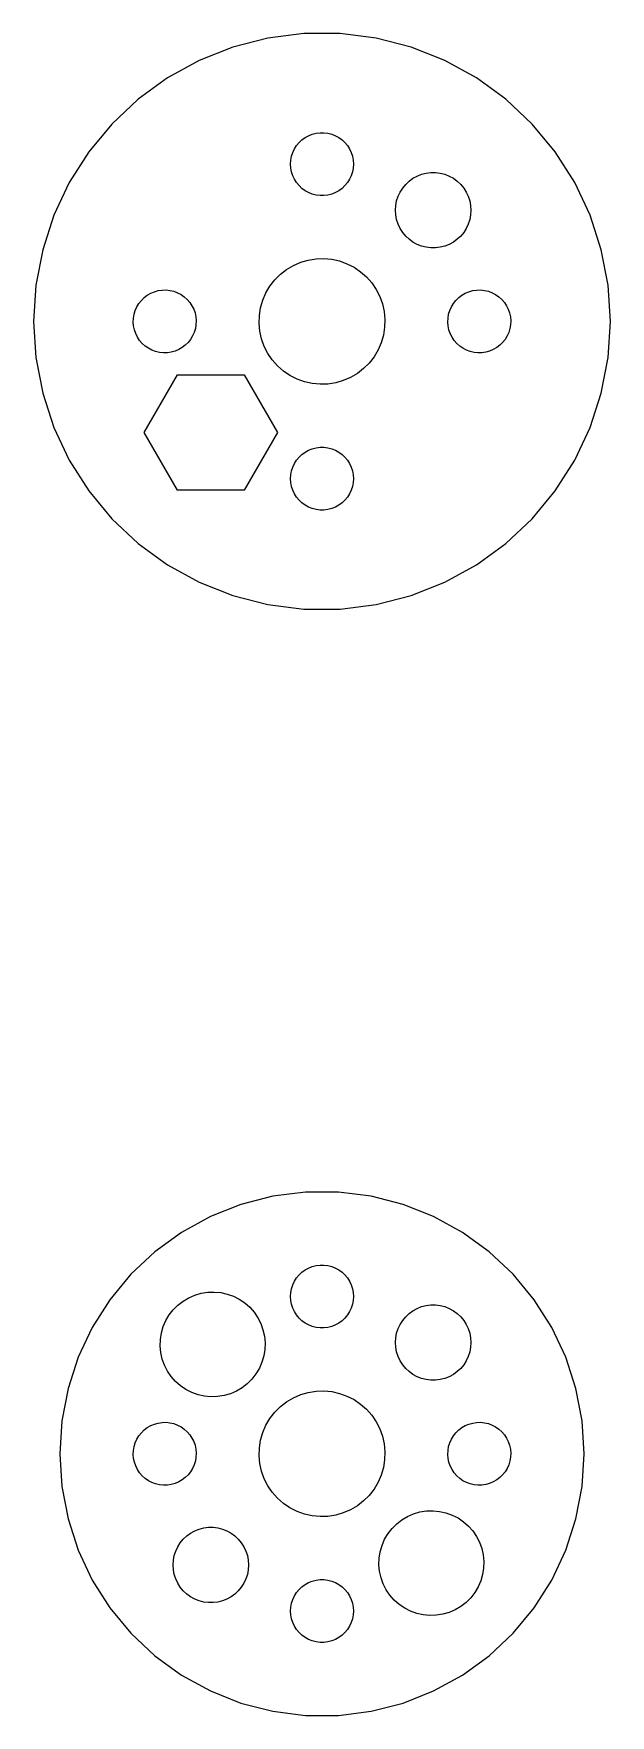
# Model space of a CAD drawing. Header units: metres. Extents: x -14 to 14, y -12 to 176.
# Drawn here: x -13.8 to 13.8, y 95.5 to 175.7 of the extents above; entities that cross this region are included whole.
import ezdxf

# ---------------------------------------------------------------- set-up
doc = ezdxf.new("R2010")
doc.units = ezdxf.units.M

msp = doc.modelspace()

# ---------------------------------------------------------------- linework, layer by layer
for p, q in [((-0.863358, 175.723), (-2.57649, 175.506)), ((0.863358, 175.723), (-0.863358, 175.723)), ((2.57649, 175.506), (0.863358, 175.723)), ((-4.24898, 175.077), (-5.85446, 174.441)), ((-2.57649, 175.506), (-4.24898, 175.077)), ((4.24898, 175.077), (2.57649, 175.506)), ((5.85446, 174.441), (4.24898, 175.077)), ((-5.85446, 174.441), (-7.36761, 173.609)), ((7.36761, 173.609), (5.85446, 174.441)), ((-7.36761, 173.609), (-8.76457, 172.595)), ((8.76457, 172.595), (7.36761, 173.609)), ((-8.76457, 172.595), (-10.0233, 171.413)), ((10.0233, 171.413), (8.76457, 172.595)), ((-10.0233, 171.413), (-11.124, 170.082)), ((-0.803726, 170.766), (-0.638657, 170.857)), ((-0.638657, 170.857), (-0.463516, 170.927)), ((-0.463516, 170.927), (-0.281067, 170.973)), ((-0.281067, 170.973), (-0.094177, 170.997)), ((-0.094177, 170.997), (0.094177, 170.997)), ((0.094177, 170.997), (0.281067, 170.973)), ((0.281067, 170.973), (0.463516, 170.927)), ((0.463516, 170.927), (0.638657, 170.857)), ((0.638657, 170.857), (0.803726, 170.766)), ((11.124, 170.082), (10.0233, 171.413)), ((-11.124, 170.082), (-12.0492, 168.624)), ((-1.45287, 169.873), (-1.39465, 170.052)), ((-1.39465, 170.052), (-1.31445, 170.223)), ((-1.31445, 170.223), (-1.21352, 170.382)), ((-1.21352, 170.382), (-1.09344, 170.527)), ((-1.09344, 170.527), (-0.956131, 170.656)), ((-0.956131, 170.656), (-0.803726, 170.766)), ((0.803726, 170.766), (0.956131, 170.656)), ((0.956131, 170.656), (1.09344, 170.527)), ((1.09344, 170.527), (1.21352, 170.382)), ((1.21352, 170.382), (1.31445, 170.223)), ((1.31445, 170.223), (1.39465, 170.052)), ((1.39465, 170.052), (1.45287, 169.873)), ((12.0492, 168.624), (11.124, 170.082)), ((-1.5, 169.5), (-1.48816, 169.688)), ((-1.48816, 169.312), (-1.5, 169.5)), ((-1.48816, 169.688), (-1.45287, 169.873)), ((-1.45287, 169.127), (-1.48816, 169.312)), ((1.45287, 169.873), (1.48816, 169.688)), ((1.48816, 169.312), (1.45287, 169.127)), ((1.48816, 169.688), (1.5, 169.5)), ((1.5, 169.5), (1.48816, 169.312)), ((-12.0492, 168.624), (-12.7844, 167.062)), ((-1.39465, 168.948), (-1.45287, 169.127)), ((-1.31445, 168.777), (-1.39465, 168.948)), ((-1.21352, 168.618), (-1.31445, 168.777)), ((-1.09344, 168.473), (-1.21352, 168.618)), ((-0.956131, 168.344), (-1.09344, 168.473)), ((1.09344, 168.473), (0.956131, 168.344)), ((1.21352, 168.618), (1.09344, 168.473)), ((1.31445, 168.777), (1.21352, 168.618)), ((1.39465, 168.948), (1.31445, 168.777)), ((1.45287, 169.127), (1.39465, 168.948)), ((3.84676, 168.361), (3.99084, 168.535)), ((3.99084, 168.535), (4.15562, 168.69)), ((4.15562, 168.69), (4.3385, 168.823)), ((4.3385, 168.823), (4.53659, 168.932)), ((4.53659, 168.932), (4.74677, 169.015)), ((4.74677, 169.015), (4.96571, 169.071)), ((4.96571, 169.071), (5.18997, 169.099)), ((5.18997, 169.099), (5.41602, 169.099)), ((5.41602, 169.099), (5.64027, 169.071)), ((5.64027, 169.071), (5.85922, 169.015)), ((5.85922, 169.015), (6.0694, 168.932)), ((6.0694, 168.932), (6.26749, 168.823)), ((6.26749, 168.823), (6.45035, 168.69)), ((6.45035, 168.69), (6.61514, 168.535)), ((6.61514, 168.535), (6.75922, 168.361)), ((12.7844, 167.062), (12.0492, 168.624)), ((-0.803726, 168.234), (-0.956131, 168.344)), ((-0.638657, 168.143), (-0.803726, 168.234)), ((-0.463516, 168.073), (-0.638657, 168.143)), ((-0.281067, 168.027), (-0.463516, 168.073)), ((-0.094177, 168.003), (-0.281067, 168.027)), ((0.094177, 168.003), (-0.094177, 168.003)), ((0.281067, 168.027), (0.094177, 168.003)), ((0.463516, 168.073), (0.281067, 168.027)), ((0.638657, 168.143), (0.463516, 168.073)), ((0.803726, 168.234), (0.638657, 168.143)), ((0.956131, 168.344), (0.803726, 168.234)), ((3.51718, 167.529), (3.55954, 167.751)), ((3.55954, 167.751), (3.62939, 167.966)), ((3.62939, 167.966), (3.72565, 168.17)), ((3.72565, 168.17), (3.84676, 168.361)), ((6.75922, 168.361), (6.88034, 168.17)), ((6.88034, 168.17), (6.97659, 167.966)), ((6.97659, 167.966), (7.04645, 167.751)), ((7.04645, 167.751), (7.08879, 167.529)), ((-12.7844, 167.062), (-13.318, 165.419)), ((3.50299, 167.303), (3.51718, 167.529)), ((3.51718, 167.077), (3.50299, 167.303)), ((3.55954, 166.855), (3.51718, 167.077)), ((3.62939, 166.64), (3.55954, 166.855)), ((7.04645, 166.855), (6.97659, 166.64)), ((7.08879, 167.077), (7.04645, 166.855)), ((7.08879, 167.529), (7.103, 167.303)), ((7.103, 167.303), (7.08879, 167.077)), ((13.318, 165.419), (12.7844, 167.062)), ((3.72565, 166.436), (3.62939, 166.64)), ((3.84676, 166.245), (3.72565, 166.436)), ((3.99084, 166.071), (3.84676, 166.245)), ((4.15562, 165.916), (3.99084, 166.071)), ((6.61514, 166.071), (6.45035, 165.916)), ((6.75922, 166.245), (6.61514, 166.071)), ((6.88034, 166.436), (6.75922, 166.245)), ((6.97659, 166.64), (6.88034, 166.436)), ((-13.318, 165.419), (-13.6416, 163.723)), ((4.3385, 165.783), (4.15562, 165.916)), ((4.53659, 165.674), (4.3385, 165.783)), ((4.74677, 165.591), (4.53659, 165.674)), ((4.96571, 165.535), (4.74677, 165.591)), ((5.18997, 165.507), (4.96571, 165.535)), ((5.41602, 165.507), (5.18997, 165.507)), ((5.64027, 165.535), (5.41602, 165.507)), ((5.85922, 165.591), (5.64027, 165.535)), ((6.0694, 165.674), (5.85922, 165.591)), ((6.26749, 165.783), (6.0694, 165.674)), ((6.45035, 165.916), (6.26749, 165.783)), ((13.6416, 163.723), (13.318, 165.419)), ((-1.98393, 164.25), (-1.68625, 164.481)), ((-1.68625, 164.481), (-1.36197, 164.673)), ((-1.36197, 164.673), (-1.0162, 164.823)), ((-1.0162, 164.823), (-0.654419, 164.928)), ((-0.654419, 164.928), (-0.282318, 164.987)), ((-0.282318, 164.987), (0.094223, 164.999)), ((0.094223, 164.999), (0.469299, 164.963)), ((0.469299, 164.963), (0.83696, 164.881)), ((0.83696, 164.881), (1.19144, 164.753)), ((1.19144, 164.753), (1.52711, 164.582)), ((1.52711, 164.582), (1.83871, 164.37)), ((-13.6416, 163.723), (-13.75, 162)), ((-2.673, 163.362), (-2.48123, 163.686)), ((-2.48123, 163.686), (-2.25032, 163.984)), ((-2.25032, 163.984), (-1.98393, 164.25)), ((1.83871, 164.37), (2.12131, 164.121)), ((2.12131, 164.121), (2.37045, 163.839)), ((2.37045, 163.839), (2.58221, 163.527)), ((13.75, 162), (13.6416, 163.723)), ((-8.8293, 162.695), (-8.73172, 162.856)), ((-8.73172, 162.856), (-8.61472, 163.004)), ((-8.61472, 163.004), (-8.48012, 163.135)), ((-8.48012, 163.135), (-8.33008, 163.249)), ((-8.33008, 163.249), (-8.16695, 163.344)), ((-8.16695, 163.344), (-7.99329, 163.417)), ((-7.99329, 163.417), (-7.81186, 163.467)), ((-7.81186, 163.467), (-7.6255, 163.495)), ((-7.6255, 163.495), (-7.43718, 163.499)), ((-7.43718, 163.499), (-7.24983, 163.479)), ((-7.24983, 163.479), (-7.06645, 163.436)), ((-7.06645, 163.436), (-6.88989, 163.37)), ((-6.88989, 163.37), (-6.72295, 163.283)), ((-6.72295, 163.283), (-6.56827, 163.176)), ((-6.56827, 163.176), (-6.42828, 163.049)), ((-6.42828, 163.049), (-6.30519, 162.907)), ((-6.30519, 162.907), (-6.20096, 162.75)), ((-2.92773, 162.654), (-2.82263, 163.016)), ((-2.82263, 163.016), (-2.673, 163.362)), ((2.58221, 163.527), (2.75325, 163.191)), ((2.75325, 163.191), (2.88087, 162.837)), ((2.88087, 162.837), (2.96306, 162.469)), ((6.17068, 162.695), (6.26826, 162.856)), ((6.26826, 162.856), (6.38527, 163.004)), ((6.38527, 163.004), (6.51987, 163.135)), ((6.51987, 163.135), (6.66991, 163.249)), ((6.66991, 163.249), (6.83304, 163.344)), ((6.83304, 163.344), (7.0067, 163.417)), ((7.0067, 163.417), (7.18813, 163.467)), ((7.18813, 163.467), (7.37448, 163.495)), ((7.37448, 163.495), (7.56281, 163.499)), ((7.56281, 163.499), (7.75015, 163.479)), ((7.75015, 163.479), (7.93353, 163.436)), ((7.93353, 163.436), (8.11009, 163.37)), ((8.11009, 163.37), (8.27704, 163.283)), ((8.27704, 163.283), (8.43172, 163.176)), ((8.43172, 163.176), (8.5717, 163.049)), ((8.5717, 163.049), (8.69479, 162.907)), ((8.69479, 162.907), (8.79903, 162.75)), ((-8.99966, 161.969), (-8.99178, 162.157)), ((-8.99178, 162.157), (-8.96036, 162.343)), ((-8.96036, 162.343), (-8.90591, 162.523)), ((-8.90591, 162.523), (-8.8293, 162.695)), ((-6.20096, 162.75), (-6.1172, 162.581)), ((-6.1172, 162.581), (-6.05525, 162.403)), ((-6.05525, 162.403), (-6.01608, 162.219)), ((-6.01608, 162.219), (-6.00032, 162.031)), ((-6.00032, 162.031), (-6.00821, 161.843)), ((-2.9985, 161.906), (-2.98668, 162.282)), ((-2.98668, 162.282), (-2.92773, 162.654)), ((2.96306, 162.469), (2.9985, 162.094)), ((2.9985, 162.094), (2.98668, 161.718)), ((6.00032, 161.969), (6.00821, 162.157)), ((6.00821, 162.157), (6.03963, 162.343)), ((6.03963, 162.343), (6.09407, 162.523)), ((6.09407, 162.523), (6.17068, 162.695)), ((8.79903, 162.75), (8.88278, 162.581)), ((8.88278, 162.581), (8.94473, 162.403)), ((8.94473, 162.403), (8.9839, 162.219)), ((8.9839, 162.219), (8.99966, 162.031)), ((8.99966, 162.031), (8.99178, 161.843)), ((-13.75, 162), (-13.6416, 160.277)), ((-8.9839, 161.781), (-8.99966, 161.969)), ((-8.94473, 161.597), (-8.9839, 161.781)), ((-8.88278, 161.419), (-8.94473, 161.597)), ((-8.79903, 161.25), (-8.88278, 161.419)), ((-8.69479, 161.093), (-8.79903, 161.25)), ((-6.17068, 161.305), (-6.26826, 161.144)), ((-6.09407, 161.477), (-6.17068, 161.305)), ((-6.03963, 161.657), (-6.09407, 161.477)), ((-6.00821, 161.843), (-6.03963, 161.657)), ((-2.96306, 161.531), (-2.9985, 161.906)), ((-2.88087, 161.163), (-2.96306, 161.531)), ((2.92773, 161.346), (2.82263, 160.984)), ((2.98668, 161.718), (2.92773, 161.346)), ((6.01608, 161.781), (6.00032, 161.969)), ((6.05525, 161.597), (6.01608, 161.781)), ((6.1172, 161.419), (6.05525, 161.597)), ((6.20096, 161.25), (6.1172, 161.419)), ((6.30519, 161.093), (6.20096, 161.25)), ((8.8293, 161.305), (8.73172, 161.144)), ((8.90591, 161.477), (8.8293, 161.305)), ((8.96036, 161.657), (8.90591, 161.477)), ((8.99178, 161.843), (8.96036, 161.657)), ((13.6416, 160.277), (13.75, 162)), ((-8.5717, 160.951), (-8.69479, 161.093)), ((-8.43172, 160.824), (-8.5717, 160.951)), ((-8.27704, 160.717), (-8.43172, 160.824)), ((-8.11009, 160.63), (-8.27704, 160.717)), ((-7.93353, 160.564), (-8.11009, 160.63)), ((-7.75015, 160.521), (-7.93353, 160.564)), ((-7.56281, 160.501), (-7.75015, 160.521)), ((-7.37448, 160.505), (-7.56281, 160.501)), ((-7.18813, 160.533), (-7.37448, 160.505)), ((-7.0067, 160.583), (-7.18813, 160.533)), ((-6.83304, 160.656), (-7.0067, 160.583)), ((-6.66991, 160.751), (-6.83304, 160.656)), ((-6.51987, 160.865), (-6.66991, 160.751)), ((-6.38527, 160.996), (-6.51987, 160.865)), ((-6.26826, 161.144), (-6.38527, 160.996)), ((-2.75325, 160.809), (-2.88087, 161.163)), ((-2.58221, 160.473), (-2.75325, 160.809)), ((-2.37045, 160.161), (-2.58221, 160.473)), ((2.673, 160.638), (2.48123, 160.314)), ((2.82263, 160.984), (2.673, 160.638)), ((6.42828, 160.951), (6.30519, 161.093)), ((6.56827, 160.824), (6.42828, 160.951)), ((6.72295, 160.717), (6.56827, 160.824)), ((6.88989, 160.63), (6.72295, 160.717)), ((7.06645, 160.564), (6.88989, 160.63)), ((7.24983, 160.521), (7.06645, 160.564)), ((7.43718, 160.501), (7.24983, 160.521)), ((7.6255, 160.505), (7.43718, 160.501)), ((7.81186, 160.533), (7.6255, 160.505)), ((7.99329, 160.583), (7.81186, 160.533)), ((8.16695, 160.656), (7.99329, 160.583)), ((8.33008, 160.751), (8.16695, 160.656)), ((8.48012, 160.865), (8.33008, 160.751)), ((8.61472, 160.996), (8.48012, 160.865)), ((8.73172, 161.144), (8.61472, 160.996)), ((-13.6416, 160.277), (-13.318, 158.581)), ((-2.12131, 159.879), (-2.37045, 160.161)), ((-1.83871, 159.63), (-2.12131, 159.879)), ((-1.52711, 159.418), (-1.83871, 159.63)), ((1.98393, 159.75), (1.68625, 159.519)), ((2.25032, 160.016), (1.98393, 159.75)), ((2.48123, 160.314), (2.25032, 160.016)), ((13.318, 158.581), (13.6416, 160.277)), ((-8.47649, 156.697), (-6.88974, 159.445)), ((-6.88974, 159.445), (-3.71625, 159.445)), ((-3.71625, 159.445), (-2.1295, 156.697)), ((-1.19144, 159.247), (-1.52711, 159.418)), ((-0.83696, 159.119), (-1.19144, 159.247)), ((-0.469299, 159.037), (-0.83696, 159.119)), ((-0.094223, 159.001), (-0.469299, 159.037)), ((0.282318, 159.013), (-0.094223, 159.001)), ((0.654419, 159.072), (0.282318, 159.013)), ((1.0162, 159.177), (0.654419, 159.072)), ((1.36197, 159.327), (1.0162, 159.177)), ((1.68625, 159.519), (1.36197, 159.327)), ((-13.318, 158.581), (-12.7844, 156.938)), ((12.7844, 156.938), (13.318, 158.581)), ((-12.7844, 156.938), (-12.0492, 155.376)), ((-6.88974, 153.949), (-8.47649, 156.697)), ((-2.1295, 156.697), (-3.71625, 153.949)), ((12.0492, 155.376), (12.7844, 156.938)), ((-1.09344, 155.527), (-0.956131, 155.656)), ((-0.956131, 155.656), (-0.803726, 155.766)), ((-0.803726, 155.766), (-0.638657, 155.857)), ((-0.638657, 155.857), (-0.463516, 155.927)), ((-0.463516, 155.927), (-0.281067, 155.973)), ((-0.281067, 155.973), (-0.094177, 155.997)), ((-0.094177, 155.997), (0.094177, 155.997)), ((0.094177, 155.997), (0.281067, 155.973)), ((0.281067, 155.973), (0.463516, 155.927)), ((0.463516, 155.927), (0.638657, 155.857)), ((0.638657, 155.857), (0.803726, 155.766)), ((0.803726, 155.766), (0.956131, 155.656)), ((0.956131, 155.656), (1.09344, 155.527)), ((-12.0492, 155.376), (-11.124, 153.918)), ((-1.48816, 154.688), (-1.45287, 154.873)), ((-1.45287, 154.873), (-1.39465, 155.052)), ((-1.39465, 155.052), (-1.31445, 155.223)), ((-1.31445, 155.223), (-1.21352, 155.382)), ((-1.21352, 155.382), (-1.09344, 155.527)), ((1.09344, 155.527), (1.21352, 155.382)), ((1.21352, 155.382), (1.31445, 155.223)), ((1.31445, 155.223), (1.39465, 155.052)), ((1.39465, 155.052), (1.45287, 154.873)), ((1.45287, 154.873), (1.48816, 154.688)), ((11.124, 153.918), (12.0492, 155.376)), ((-1.5, 154.5), (-1.48816, 154.688)), ((-1.48816, 154.312), (-1.5, 154.5)), ((-1.45287, 154.127), (-1.48816, 154.312)), ((-1.39465, 153.948), (-1.45287, 154.127)), ((1.45287, 154.127), (1.39465, 153.948)), ((1.48816, 154.312), (1.45287, 154.127)), ((1.48816, 154.688), (1.5, 154.5)), ((1.5, 154.5), (1.48816, 154.312)), ((-11.124, 153.918), (-10.0233, 152.587)), ((-3.71625, 153.949), (-6.88974, 153.949)), ((-1.31445, 153.777), (-1.39465, 153.948)), ((-1.21352, 153.618), (-1.31445, 153.777)), ((-1.09344, 153.473), (-1.21352, 153.618)), ((-0.956131, 153.344), (-1.09344, 153.473)), ((-0.803726, 153.234), (-0.956131, 153.344)), ((-0.638657, 153.143), (-0.803726, 153.234)), ((0.803726, 153.234), (0.638657, 153.143)), ((0.956131, 153.344), (0.803726, 153.234)), ((1.09344, 153.473), (0.956131, 153.344)), ((1.21352, 153.618), (1.09344, 153.473)), ((1.31445, 153.777), (1.21352, 153.618)), ((1.39465, 153.948), (1.31445, 153.777)), ((10.0233, 152.587), (11.124, 153.918)), ((-10.0233, 152.587), (-8.76457, 151.405)), ((-0.463516, 153.073), (-0.638657, 153.143)), ((-0.281067, 153.027), (-0.463516, 153.073)), ((-0.094177, 153.003), (-0.281067, 153.027)), ((0.094177, 153.003), (-0.094177, 153.003)), ((0.281067, 153.027), (0.094177, 153.003)), ((0.463516, 153.073), (0.281067, 153.027)), ((0.638657, 153.143), (0.463516, 153.073)), ((8.76457, 151.405), (10.0233, 152.587)), ((-8.76457, 151.405), (-7.36761, 150.391)), ((7.36761, 150.391), (8.76457, 151.405)), ((-7.36761, 150.391), (-5.85446, 149.559)), ((5.85446, 149.559), (7.36761, 150.391)), ((-5.85446, 149.559), (-4.24898, 148.923)), ((4.24898, 148.923), (5.85446, 149.559)), ((-4.24898, 148.923), (-2.57649, 148.494)), ((-2.57649, 148.494), (-0.863358, 148.277)), ((0.863358, 148.277), (2.57649, 148.494)), ((2.57649, 148.494), (4.24898, 148.923)), ((-0.863358, 148.277), (0.863358, 148.277)), ((-0.784866, 120.475), (-2.34225, 120.279)), ((0.784866, 120.475), (-0.784866, 120.475)), ((2.34225, 120.279), (0.784866, 120.475)), ((-3.8627, 119.888), (-5.32224, 119.31)), ((-2.34225, 120.279), (-3.8627, 119.888)), ((3.8627, 119.888), (2.34225, 120.279)), ((5.32224, 119.31), (3.8627, 119.888)), ((-5.32224, 119.31), (-6.69783, 118.554)), ((6.69783, 118.554), (5.32224, 119.31)), ((-6.69783, 118.554), (-7.96779, 117.631)), ((7.96779, 117.631), (6.69783, 118.554)), ((-7.96779, 117.631), (-9.11211, 116.557)), ((9.11211, 116.557), (7.96779, 117.631)), ((-9.11211, 116.557), (-10.1127, 115.347)), ((-1.31445, 116.223), (-1.21352, 116.382)), ((-1.21352, 116.382), (-1.09344, 116.527)), ((-1.09344, 116.527), (-0.956131, 116.656)), ((-0.956131, 116.656), (-0.803726, 116.766)), ((-0.803726, 116.766), (-0.638657, 116.857)), ((-0.638657, 116.857), (-0.463516, 116.927)), ((-0.463516, 116.927), (-0.281067, 116.973)), ((-0.281067, 116.973), (-0.094177, 116.997)), ((-0.094177, 116.997), (0.094177, 116.997)), ((0.094177, 116.997), (0.281067, 116.973)), ((0.281067, 116.973), (0.463516, 116.927)), ((0.463516, 116.927), (0.638657, 116.857)), ((0.638657, 116.857), (0.803726, 116.766)), ((0.803726, 116.766), (0.956131, 116.656)), ((0.956131, 116.656), (1.09344, 116.527)), ((1.09344, 116.527), (1.21352, 116.382)), ((1.21352, 116.382), (1.31445, 116.223)), ((10.1127, 115.347), (9.11211, 116.557)), ((-6.34988, 115.442), (-6.06175, 115.567)), ((-6.06175, 115.567), (-5.76027, 115.655)), ((-5.76027, 115.655), (-5.45018, 115.704)), ((-5.45018, 115.704), (-5.13638, 115.714)), ((-5.13638, 115.714), (-4.82382, 115.684)), ((-4.82382, 115.684), (-4.51743, 115.616)), ((-4.51743, 115.616), (-4.22203, 115.509)), ((-4.22203, 115.509), (-3.94231, 115.367)), ((-1.5, 115.5), (-1.48816, 115.688)), ((-1.48816, 115.312), (-1.5, 115.5)), ((-1.48816, 115.688), (-1.45287, 115.873)), ((-1.45287, 115.873), (-1.39465, 116.052)), ((-1.39465, 116.052), (-1.31445, 116.223)), ((1.31445, 116.223), (1.39465, 116.052)), ((1.39465, 116.052), (1.45287, 115.873)), ((1.45287, 115.873), (1.48816, 115.688)), ((1.48816, 115.688), (1.5, 115.5)), ((1.5, 115.5), (1.48816, 115.312)), ((-10.1127, 115.347), (-10.9538, 114.022)), ((-7.28261, 114.62), (-7.09018, 114.868)), ((-7.09018, 114.868), (-6.86818, 115.09)), ((-6.86818, 115.09), (-6.62012, 115.283)), ((-6.62012, 115.283), (-6.34988, 115.442)), ((-3.94231, 115.367), (-3.68263, 115.19)), ((-3.68263, 115.19), (-3.44714, 114.983)), ((-3.44714, 114.983), (-3.23952, 114.747)), ((-3.23952, 114.747), (-3.06305, 114.488)), ((-1.45287, 115.127), (-1.48816, 115.312)), ((-1.39465, 114.948), (-1.45287, 115.127)), ((-1.31445, 114.777), (-1.39465, 114.948)), ((-1.21352, 114.618), (-1.31445, 114.777)), ((1.31445, 114.777), (1.21352, 114.618)), ((1.39465, 114.948), (1.31445, 114.777)), ((1.45287, 115.127), (1.39465, 114.948)), ((1.48816, 115.312), (1.45287, 115.127)), ((3.99084, 114.535), (4.15562, 114.69)), ((4.15562, 114.69), (4.3385, 114.823)), ((4.3385, 114.823), (4.53659, 114.932)), ((4.53659, 114.932), (4.74677, 115.015)), ((4.74677, 115.015), (4.96571, 115.071)), ((4.96571, 115.071), (5.18997, 115.099)), ((5.18997, 115.099), (5.41602, 115.099)), ((5.41602, 115.099), (5.64027, 115.071)), ((5.64027, 115.071), (5.85922, 115.015)), ((5.85922, 115.015), (6.0694, 114.932)), ((6.0694, 114.932), (6.26749, 114.823)), ((6.26749, 114.823), (6.45035, 114.69)), ((6.45035, 114.69), (6.61514, 114.535)), ((10.9538, 114.022), (10.1127, 115.347)), ((-10.9538, 114.022), (-11.6222, 112.602)), ((-7.65469, 113.76), (-7.56711, 114.062)), ((-7.56711, 114.062), (-7.44241, 114.35)), ((-7.44241, 114.35), (-7.28261, 114.62)), ((-3.06305, 114.488), (-2.92052, 114.208)), ((-2.92052, 114.208), (-2.81418, 113.912)), ((-2.81418, 113.912), (-2.74568, 113.606)), ((-1.09344, 114.473), (-1.21352, 114.618)), ((-0.956131, 114.344), (-1.09344, 114.473)), ((-0.803726, 114.234), (-0.956131, 114.344)), ((-0.638657, 114.143), (-0.803726, 114.234)), ((-0.463516, 114.073), (-0.638657, 114.143)), ((-0.281067, 114.027), (-0.463516, 114.073)), ((-0.094177, 114.003), (-0.281067, 114.027)), ((0.094177, 114.003), (-0.094177, 114.003)), ((0.281067, 114.027), (0.094177, 114.003)), ((0.463516, 114.073), (0.281067, 114.027)), ((0.638657, 114.143), (0.463516, 114.073)), ((0.803726, 114.234), (0.638657, 114.143)), ((0.956131, 114.344), (0.803726, 114.234)), ((1.09344, 114.473), (0.956131, 114.344)), ((1.21352, 114.618), (1.09344, 114.473)), ((3.55954, 113.751), (3.62939, 113.966)), ((3.62939, 113.966), (3.72565, 114.17)), ((3.72565, 114.17), (3.84676, 114.361)), ((3.84676, 114.361), (3.99084, 114.535)), ((6.61514, 114.535), (6.75922, 114.361)), ((6.75922, 114.361), (6.88034, 114.17)), ((6.88034, 114.17), (6.97659, 113.966)), ((6.97659, 113.966), (7.04645, 113.751)), ((11.6222, 112.602), (10.9538, 114.022)), ((-7.71367, 113.136), (-7.70381, 113.45)), ((-7.68413, 112.824), (-7.71367, 113.136)), ((-7.70381, 113.45), (-7.65469, 113.76)), ((-2.74568, 113.606), (-2.71614, 113.293)), ((-2.71614, 113.293), (-2.726, 112.98)), ((3.50299, 113.303), (3.51718, 113.529)), ((3.51718, 113.077), (3.50299, 113.303)), ((3.51718, 113.529), (3.55954, 113.751)), ((7.04645, 113.751), (7.08879, 113.529)), ((7.08879, 113.529), (7.103, 113.303)), ((7.103, 113.303), (7.08879, 113.077)), ((-11.6222, 112.602), (-12.1073, 111.109)), ((-7.61565, 112.517), (-7.68413, 112.824)), ((-7.50929, 112.222), (-7.61565, 112.517)), ((-2.8627, 112.368), (-2.9874, 112.08)), ((-2.77512, 112.67), (-2.8627, 112.368)), ((-2.726, 112.98), (-2.77512, 112.67)), ((3.55954, 112.855), (3.51718, 113.077)), ((3.62939, 112.64), (3.55954, 112.855)), ((3.72565, 112.436), (3.62939, 112.64)), ((3.84676, 112.245), (3.72565, 112.436)), ((6.88034, 112.436), (6.75922, 112.245)), ((6.97659, 112.64), (6.88034, 112.436)), ((7.04645, 112.855), (6.97659, 112.64)), ((7.08879, 113.077), (7.04645, 112.855)), ((12.1073, 111.109), (11.6222, 112.602)), ((-7.36676, 111.942), (-7.50929, 112.222)), ((-7.19029, 111.683), (-7.36676, 111.942)), ((-6.98267, 111.447), (-7.19029, 111.683)), ((-3.33963, 111.562), (-3.56163, 111.34)), ((-3.1472, 111.81), (-3.33963, 111.562)), ((-2.9874, 112.08), (-3.1472, 111.81)), ((3.99084, 112.071), (3.84676, 112.245)), ((4.15562, 111.916), (3.99084, 112.071)), ((4.3385, 111.783), (4.15562, 111.916)), ((4.53659, 111.674), (4.3385, 111.783)), ((4.74677, 111.591), (4.53659, 111.674)), ((4.96571, 111.535), (4.74677, 111.591)), ((5.18997, 111.507), (4.96571, 111.535)), ((5.41602, 111.507), (5.18997, 111.507)), ((5.64027, 111.535), (5.41602, 111.507)), ((5.85922, 111.591), (5.64027, 111.535)), ((6.0694, 111.674), (5.85922, 111.591)), ((6.26749, 111.783), (6.0694, 111.674)), ((6.45035, 111.916), (6.26749, 111.783)), ((6.61514, 112.071), (6.45035, 111.916)), ((6.75922, 112.245), (6.61514, 112.071)), ((-12.1073, 111.109), (-12.4014, 109.567)), ((-6.74718, 111.24), (-6.98267, 111.447)), ((-6.4875, 111.063), (-6.74718, 111.24)), ((-6.20778, 110.921), (-6.4875, 111.063)), ((-5.91238, 110.814), (-6.20778, 110.921)), ((-5.60599, 110.746), (-5.91238, 110.814)), ((-5.29343, 110.716), (-5.60599, 110.746)), ((-4.97963, 110.726), (-5.29343, 110.716)), ((-4.66954, 110.775), (-4.97963, 110.726)), ((-4.36806, 110.863), (-4.66954, 110.775)), ((-4.07993, 110.987), (-4.36806, 110.863)), ((-3.80969, 111.147), (-4.07993, 110.987)), ((-3.56163, 111.34), (-3.80969, 111.147)), ((-1.36197, 110.673), (-1.0162, 110.823)), ((-1.0162, 110.823), (-0.654419, 110.928)), ((-0.654419, 110.928), (-0.282318, 110.987)), ((-0.282318, 110.987), (0.094223, 110.999)), ((0.094223, 110.999), (0.469299, 110.963)), ((0.469299, 110.963), (0.83696, 110.881)), ((0.83696, 110.881), (1.19144, 110.753)), ((1.19144, 110.753), (1.52711, 110.582)), ((12.4014, 109.567), (12.1073, 111.109)), ((-2.48123, 109.686), (-2.25032, 109.984)), ((-2.25032, 109.984), (-1.98393, 110.25)), ((-1.98393, 110.25), (-1.68625, 110.481)), ((-1.68625, 110.481), (-1.36197, 110.673)), ((1.52711, 110.582), (1.83871, 110.37)), ((1.83871, 110.37), (2.12131, 110.121)), ((2.12131, 110.121), (2.37045, 109.839)), ((-12.4014, 109.567), (-12.5, 108)), ((-8.61472, 109.004), (-8.48012, 109.135)), ((-8.48012, 109.135), (-8.33008, 109.249)), ((-8.33008, 109.249), (-8.16695, 109.344)), ((-8.16695, 109.344), (-7.99329, 109.417)), ((-7.99329, 109.417), (-7.81186, 109.467)), ((-7.81186, 109.467), (-7.6255, 109.495)), ((-7.6255, 109.495), (-7.43718, 109.499)), ((-7.43718, 109.499), (-7.24983, 109.479)), ((-7.24983, 109.479), (-7.06645, 109.436)), ((-7.06645, 109.436), (-6.88989, 109.37)), ((-6.88989, 109.37), (-6.72295, 109.283)), ((-6.72295, 109.283), (-6.56827, 109.176)), ((-6.56827, 109.176), (-6.42828, 109.049)), ((-2.82263, 109.016), (-2.673, 109.362)), ((-2.673, 109.362), (-2.48123, 109.686)), ((2.37045, 109.839), (2.58221, 109.527)), ((2.58221, 109.527), (2.75325, 109.191)), ((2.75325, 109.191), (2.88087, 108.837)), ((6.38527, 109.004), (6.51987, 109.135)), ((6.51987, 109.135), (6.66991, 109.249)), ((6.66991, 109.249), (6.83304, 109.344)), ((6.83304, 109.344), (7.0067, 109.417)), ((7.0067, 109.417), (7.18813, 109.467)), ((7.18813, 109.467), (7.37448, 109.495)), ((7.37448, 109.495), (7.56281, 109.499)), ((7.56281, 109.499), (7.75015, 109.479)), ((7.75015, 109.479), (7.93353, 109.436)), ((7.93353, 109.436), (8.11009, 109.37)), ((8.11009, 109.37), (8.27704, 109.283)), ((8.27704, 109.283), (8.43172, 109.176)), ((8.43172, 109.176), (8.5717, 109.049)), ((12.5, 108), (12.4014, 109.567)), ((-8.99178, 108.157), (-8.96036, 108.343)), ((-8.96036, 108.343), (-8.90591, 108.523)), ((-8.90591, 108.523), (-8.8293, 108.695)), ((-8.8293, 108.695), (-8.73172, 108.856)), ((-8.73172, 108.856), (-8.61472, 109.004)), ((-6.42828, 109.049), (-6.30519, 108.907)), ((-6.30519, 108.907), (-6.20096, 108.75)), ((-6.20096, 108.75), (-6.1172, 108.581)), ((-6.1172, 108.581), (-6.05525, 108.403)), ((-6.05525, 108.403), (-6.01608, 108.219)), ((-2.9985, 107.906), (-2.98668, 108.282)), ((-2.98668, 108.282), (-2.92773, 108.654)), ((-2.92773, 108.654), (-2.82263, 109.016)), ((2.88087, 108.837), (2.96306, 108.469)), ((2.96306, 108.469), (2.9985, 108.094)), ((6.00821, 108.157), (6.03963, 108.343)), ((6.03963, 108.343), (6.09407, 108.523)), ((6.09407, 108.523), (6.17068, 108.695)), ((6.17068, 108.695), (6.26826, 108.856)), ((6.26826, 108.856), (6.38527, 109.004)), ((8.5717, 109.049), (8.69479, 108.907)), ((8.69479, 108.907), (8.79903, 108.75)), ((8.79903, 108.75), (8.88278, 108.581)), ((8.88278, 108.581), (8.94473, 108.403)), ((8.94473, 108.403), (8.9839, 108.219)), ((-12.5, 108), (-12.4014, 106.433)), ((-8.99966, 107.969), (-8.99178, 108.157)), ((-8.9839, 107.781), (-8.99966, 107.969)), ((-8.94473, 107.597), (-8.9839, 107.781)), ((-8.88278, 107.419), (-8.94473, 107.597)), ((-6.09407, 107.477), (-6.17068, 107.305)), ((-6.03963, 107.657), (-6.09407, 107.477)), ((-6.00821, 107.843), (-6.03963, 107.657)), ((-6.01608, 108.219), (-6.00032, 108.031)), ((-6.00032, 108.031), (-6.00821, 107.843)), ((-2.96306, 107.531), (-2.9985, 107.906)), ((-2.88087, 107.163), (-2.96306, 107.531)), ((2.98668, 107.718), (2.92773, 107.346)), ((2.9985, 108.094), (2.98668, 107.718)), ((6.00032, 107.969), (6.00821, 108.157)), ((6.01608, 107.781), (6.00032, 107.969)), ((6.05525, 107.597), (6.01608, 107.781)), ((6.1172, 107.419), (6.05525, 107.597)), ((8.90591, 107.477), (8.8293, 107.305)), ((8.96036, 107.657), (8.90591, 107.477)), ((8.99178, 107.843), (8.96036, 107.657)), ((8.9839, 108.219), (8.99966, 108.031)), ((8.99966, 108.031), (8.99178, 107.843)), ((12.4014, 106.433), (12.5, 108)), ((-8.79903, 107.25), (-8.88278, 107.419)), ((-8.69479, 107.093), (-8.79903, 107.25)), ((-8.5717, 106.951), (-8.69479, 107.093)), ((-8.43172, 106.824), (-8.5717, 106.951)), ((-8.27704, 106.717), (-8.43172, 106.824)), ((-8.11009, 106.63), (-8.27704, 106.717)), ((-6.66991, 106.751), (-6.83304, 106.656)), ((-6.51987, 106.865), (-6.66991, 106.751)), ((-6.38527, 106.996), (-6.51987, 106.865)), ((-6.26826, 107.144), (-6.38527, 106.996)), ((-6.17068, 107.305), (-6.26826, 107.144)), ((-2.75325, 106.809), (-2.88087, 107.163)), ((-2.58221, 106.473), (-2.75325, 106.809)), ((2.82263, 106.984), (2.673, 106.638)), ((2.92773, 107.346), (2.82263, 106.984)), ((6.20096, 107.25), (6.1172, 107.419)), ((6.30519, 107.093), (6.20096, 107.25)), ((6.42828, 106.951), (6.30519, 107.093)), ((6.56827, 106.824), (6.42828, 106.951)), ((6.72295, 106.717), (6.56827, 106.824)), ((6.88989, 106.63), (6.72295, 106.717)), ((8.33008, 106.751), (8.16695, 106.656)), ((8.48012, 106.865), (8.33008, 106.751)), ((8.61472, 106.996), (8.48012, 106.865)), ((8.73172, 107.144), (8.61472, 106.996)), ((8.8293, 107.305), (8.73172, 107.144)), ((-12.4014, 106.433), (-12.1073, 104.891)), ((-7.93353, 106.564), (-8.11009, 106.63)), ((-7.75015, 106.521), (-7.93353, 106.564)), ((-7.56281, 106.501), (-7.75015, 106.521)), ((-7.37448, 106.505), (-7.56281, 106.501)), ((-7.18813, 106.533), (-7.37448, 106.505)), ((-7.0067, 106.583), (-7.18813, 106.533)), ((-6.83304, 106.656), (-7.0067, 106.583)), ((-2.37045, 106.161), (-2.58221, 106.473)), ((-2.12131, 105.879), (-2.37045, 106.161)), ((-1.83871, 105.63), (-2.12131, 105.879)), ((2.25032, 106.016), (1.98393, 105.75)), ((2.48123, 106.314), (2.25032, 106.016)), ((2.673, 106.638), (2.48123, 106.314)), ((7.06645, 106.564), (6.88989, 106.63)), ((7.24983, 106.521), (7.06645, 106.564)), ((7.43718, 106.501), (7.24983, 106.521)), ((7.6255, 106.505), (7.43718, 106.501)), ((7.81186, 106.533), (7.6255, 106.505)), ((7.99329, 106.583), (7.81186, 106.533)), ((8.16695, 106.656), (7.99329, 106.583)), ((12.1073, 104.891), (12.4014, 106.433)), ((-1.52711, 105.418), (-1.83871, 105.63)), ((-1.19144, 105.247), (-1.52711, 105.418)), ((-0.83696, 105.119), (-1.19144, 105.247)), ((-0.469299, 105.037), (-0.83696, 105.119)), ((0.654419, 105.072), (0.282318, 105.013)), ((1.0162, 105.177), (0.654419, 105.072)), ((1.36197, 105.327), (1.0162, 105.177)), ((1.68625, 105.519), (1.36197, 105.327)), ((1.98393, 105.75), (1.68625, 105.519)), ((4.07993, 105.013), (4.36806, 105.137)), ((4.36806, 105.137), (4.66954, 105.225)), ((4.66954, 105.225), (4.97963, 105.274)), ((4.97963, 105.274), (5.29343, 105.284)), ((5.29343, 105.284), (5.60599, 105.254)), ((5.60599, 105.254), (5.91238, 105.186)), ((5.91238, 105.186), (6.20778, 105.079)), ((6.20778, 105.079), (6.4875, 104.937)), ((-12.1073, 104.891), (-11.6222, 103.398)), ((-6.26749, 104.217), (-6.0694, 104.326)), ((-6.0694, 104.326), (-5.85922, 104.409)), ((-5.85922, 104.409), (-5.64027, 104.465)), ((-5.64027, 104.465), (-5.41602, 104.493)), ((-5.41602, 104.493), (-5.18997, 104.493)), ((-5.18997, 104.493), (-4.96571, 104.465)), ((-4.96571, 104.465), (-4.74677, 104.409)), ((-4.74677, 104.409), (-4.53659, 104.326)), ((-4.53659, 104.326), (-4.3385, 104.217)), ((-0.094223, 105.001), (-0.469299, 105.037)), ((0.282318, 105.013), (-0.094223, 105.001)), ((3.1472, 104.19), (3.33963, 104.438)), ((3.33963, 104.438), (3.56163, 104.66)), ((3.56163, 104.66), (3.80969, 104.853)), ((3.80969, 104.853), (4.07993, 105.013)), ((6.4875, 104.937), (6.74718, 104.76)), ((6.74718, 104.76), (6.98267, 104.553)), ((6.98267, 104.553), (7.19029, 104.317)), ((7.19029, 104.317), (7.36676, 104.058)), ((11.6222, 103.398), (12.1073, 104.891)), ((-6.97659, 103.36), (-6.88034, 103.564)), ((-6.88034, 103.564), (-6.75922, 103.755)), ((-6.75922, 103.755), (-6.61514, 103.929)), ((-6.61514, 103.929), (-6.45035, 104.084)), ((-6.45035, 104.084), (-6.26749, 104.217)), ((-4.3385, 104.217), (-4.15562, 104.084)), ((-4.15562, 104.084), (-3.99084, 103.929)), ((-3.99084, 103.929), (-3.84676, 103.755)), ((-3.84676, 103.755), (-3.72565, 103.564)), ((-3.72565, 103.564), (-3.62939, 103.36)), ((2.77512, 103.33), (2.8627, 103.632)), ((2.8627, 103.632), (2.9874, 103.92)), ((2.9874, 103.92), (3.1472, 104.19)), ((7.36676, 104.058), (7.50929, 103.778)), ((7.50929, 103.778), (7.61565, 103.483)), ((7.61565, 103.483), (7.68413, 103.176)), ((-11.6222, 103.398), (-10.9538, 101.978)), ((-7.103, 102.697), (-7.08879, 102.923)), ((-7.08879, 102.471), (-7.103, 102.697)), ((-7.08879, 102.923), (-7.04645, 103.145)), ((-7.04645, 103.145), (-6.97659, 103.36)), ((-3.62939, 103.36), (-3.55954, 103.145)), ((-3.55954, 103.145), (-3.51718, 102.923)), ((-3.51718, 102.923), (-3.50299, 102.697)), ((-3.50299, 102.697), (-3.51718, 102.471)), ((2.71614, 102.707), (2.726, 103.02)), ((2.74568, 102.394), (2.71614, 102.707)), ((2.726, 103.02), (2.77512, 103.33)), ((7.68413, 103.176), (7.71367, 102.864)), ((7.71367, 102.864), (7.70381, 102.55)), ((10.9538, 101.978), (11.6222, 103.398)), ((-10.9538, 101.978), (-10.1127, 100.653)), ((-7.04645, 102.249), (-7.08879, 102.471)), ((-6.97659, 102.034), (-7.04645, 102.249)), ((-6.88034, 101.83), (-6.97659, 102.034)), ((-3.62939, 102.034), (-3.72565, 101.83)), ((-3.55954, 102.249), (-3.62939, 102.034)), ((-3.51718, 102.471), (-3.55954, 102.249)), ((-0.803726, 101.766), (-0.638657, 101.857)), ((-0.638657, 101.857), (-0.463516, 101.927)), ((-0.463516, 101.927), (-0.281067, 101.973)), ((-0.281067, 101.973), (-0.094177, 101.997)), ((-0.094177, 101.997), (0.094177, 101.997)), ((0.094177, 101.997), (0.281067, 101.973)), ((0.281067, 101.973), (0.463516, 101.927)), ((0.463516, 101.927), (0.638657, 101.857)), ((0.638657, 101.857), (0.803726, 101.766)), ((2.81418, 102.088), (2.74568, 102.394)), ((2.92052, 101.792), (2.81418, 102.088)), ((7.56711, 101.938), (7.44241, 101.65)), ((7.65469, 102.24), (7.56711, 101.938)), ((7.70381, 102.55), (7.65469, 102.24)), ((10.1127, 100.653), (10.9538, 101.978)), ((-6.75922, 101.639), (-6.88034, 101.83)), ((-6.61514, 101.465), (-6.75922, 101.639)), ((-6.45035, 101.31), (-6.61514, 101.465)), ((-6.26749, 101.177), (-6.45035, 101.31)), ((-6.0694, 101.068), (-6.26749, 101.177)), ((-5.85922, 100.985), (-6.0694, 101.068)), ((-4.53659, 101.068), (-4.74677, 100.985)), ((-4.3385, 101.177), (-4.53659, 101.068)), ((-4.15562, 101.31), (-4.3385, 101.177)), ((-3.99084, 101.465), (-4.15562, 101.31)), ((-3.84676, 101.639), (-3.99084, 101.465)), ((-3.72565, 101.83), (-3.84676, 101.639)), ((-1.45287, 100.873), (-1.39465, 101.052)), ((-1.39465, 101.052), (-1.31445, 101.223)), ((-1.31445, 101.223), (-1.21352, 101.382)), ((-1.21352, 101.382), (-1.09344, 101.527)), ((-1.09344, 101.527), (-0.956131, 101.656)), ((-0.956131, 101.656), (-0.803726, 101.766)), ((0.803726, 101.766), (0.956131, 101.656)), ((0.956131, 101.656), (1.09344, 101.527)), ((1.09344, 101.527), (1.21352, 101.382)), ((1.21352, 101.382), (1.31445, 101.223)), ((1.31445, 101.223), (1.39465, 101.052)), ((1.39465, 101.052), (1.45287, 100.873)), ((3.06305, 101.512), (2.92052, 101.792)), ((3.23952, 101.253), (3.06305, 101.512)), ((3.44714, 101.017), (3.23952, 101.253)), ((7.09018, 101.132), (6.86818, 100.91)), ((7.28261, 101.38), (7.09018, 101.132)), ((7.44241, 101.65), (7.28261, 101.38)), ((-10.1127, 100.653), (-9.11211, 99.4432)), ((-5.64027, 100.929), (-5.85922, 100.985)), ((-5.41602, 100.901), (-5.64027, 100.929)), ((-5.18997, 100.901), (-5.41602, 100.901)), ((-4.96571, 100.929), (-5.18997, 100.901)), ((-4.74677, 100.985), (-4.96571, 100.929)), ((-1.5, 100.5), (-1.48816, 100.688)), ((-1.48816, 100.312), (-1.5, 100.5)), ((-1.48816, 100.688), (-1.45287, 100.873)), ((-1.45287, 100.127), (-1.48816, 100.312)), ((1.45287, 100.873), (1.48816, 100.688)), ((1.48816, 100.312), (1.45287, 100.127)), ((1.48816, 100.688), (1.5, 100.5)), ((1.5, 100.5), (1.48816, 100.312)), ((3.68263, 100.81), (3.44714, 101.017)), ((3.94231, 100.633), (3.68263, 100.81)), ((4.22203, 100.491), (3.94231, 100.633)), ((4.51743, 100.384), (4.22203, 100.491)), ((4.82382, 100.316), (4.51743, 100.384)), ((5.13638, 100.286), (4.82382, 100.316)), ((5.45018, 100.296), (5.13638, 100.286)), ((5.76027, 100.345), (5.45018, 100.296)), ((6.06175, 100.433), (5.76027, 100.345)), ((6.34988, 100.558), (6.06175, 100.433)), ((6.62012, 100.717), (6.34988, 100.558)), ((6.86818, 100.91), (6.62012, 100.717)), ((9.11211, 99.4432), (10.1127, 100.653)), ((-1.39465, 99.9478), (-1.45287, 100.127)), ((-1.31445, 99.7774), (-1.39465, 99.9478)), ((-1.21352, 99.6183), (-1.31445, 99.7774)), ((-1.09344, 99.4732), (-1.21352, 99.6183)), ((-0.956131, 99.3442), (-1.09344, 99.4732)), ((1.09344, 99.4732), (0.956131, 99.3442)), ((1.21352, 99.6183), (1.09344, 99.4732)), ((1.31445, 99.7774), (1.21352, 99.6183)), ((1.39465, 99.9478), (1.31445, 99.7774)), ((1.45287, 100.127), (1.39465, 99.9478)), ((-9.11211, 99.4432), (-7.96779, 98.3686)), ((-0.803726, 99.2335), (-0.956131, 99.3442)), ((-0.638657, 99.1428), (-0.803726, 99.2335)), ((-0.463516, 99.0734), (-0.638657, 99.1428)), ((-0.281067, 99.0266), (-0.463516, 99.0734)), ((-0.094177, 99.003), (-0.281067, 99.0266)), ((0.094177, 99.003), (-0.094177, 99.003)), ((0.281067, 99.0266), (0.094177, 99.003)), ((0.463516, 99.0734), (0.281067, 99.0266)), ((0.638657, 99.1428), (0.463516, 99.0734)), ((0.803726, 99.2335), (0.638657, 99.1428)), ((0.956131, 99.3442), (0.803726, 99.2335)), ((7.96779, 98.3686), (9.11211, 99.4432)), ((-7.96779, 98.3686), (-6.69783, 97.4459)), ((6.69783, 97.4459), (7.96779, 98.3686)), ((-6.69783, 97.4459), (-5.32224, 96.6897)), ((5.32224, 96.6897), (6.69783, 97.4459)), ((-5.32224, 96.6897), (-3.8627, 96.1118)), ((3.8627, 96.1118), (5.32224, 96.6897)), ((-3.8627, 96.1118), (-2.34225, 95.7214)), ((-2.34225, 95.7214), (-0.784866, 95.5247)), ((-0.784866, 95.5247), (0.784866, 95.5247)), ((0.784866, 95.5247), (2.34225, 95.7214)), ((2.34225, 95.7214), (3.8627, 96.1118))]:
    msp.add_line(p, q)

doc.saveas('drawing.dxf')
